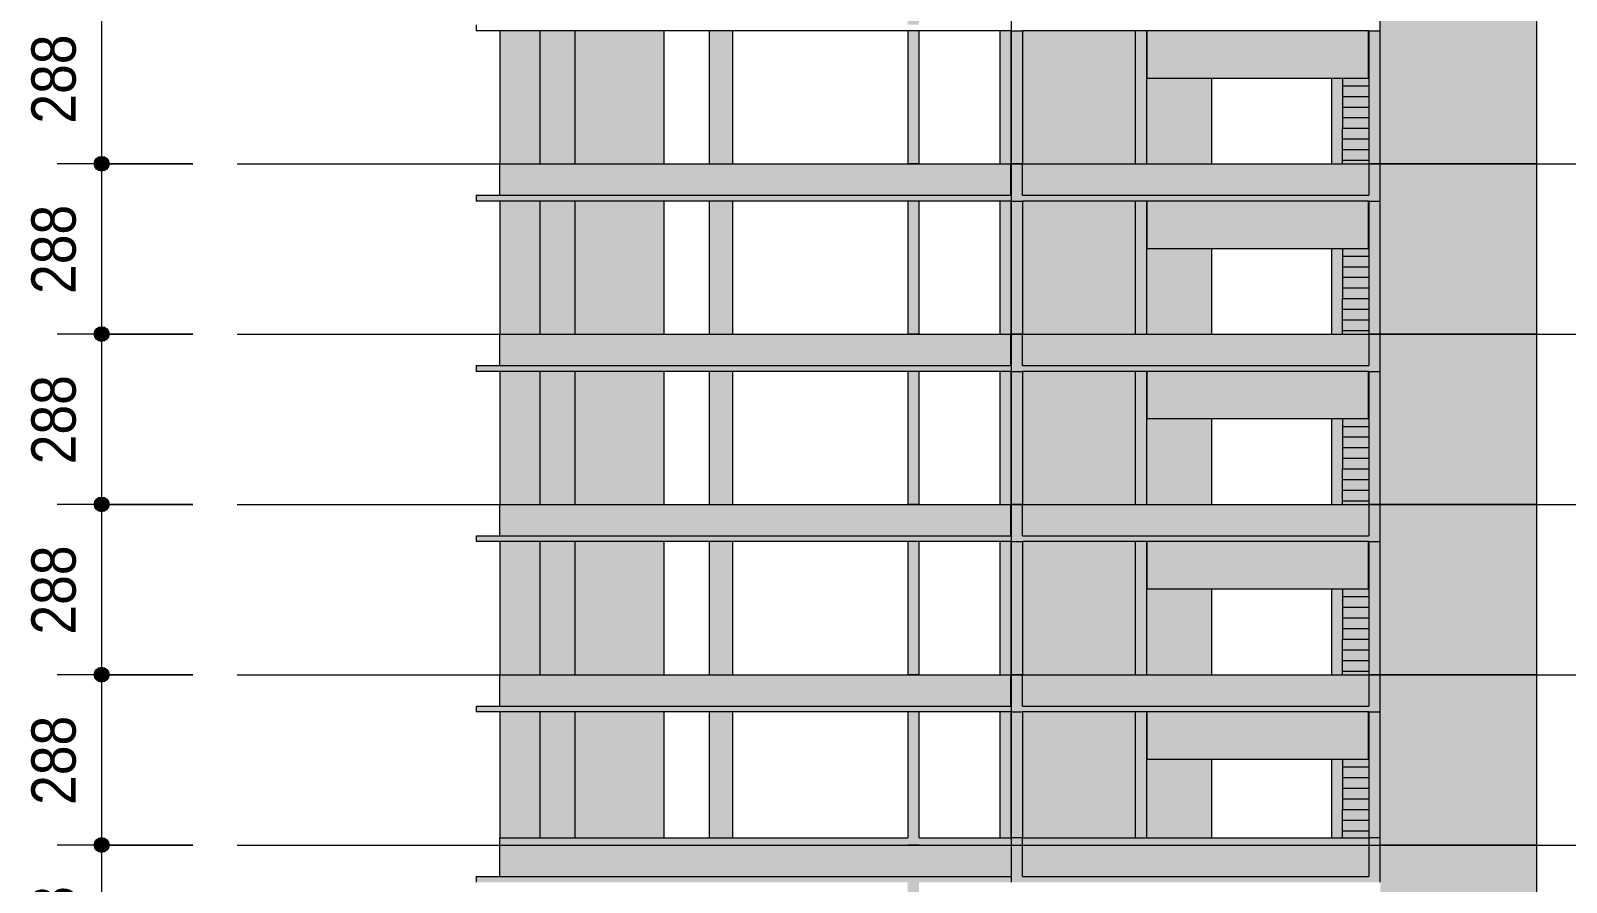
# Model space of a CAD drawing. Header units: centimetres. Extents: x -1139 to 26418, y -889 to 84390.
# Drawn here: x 11019 to 13617, y 77370 to 78810 of the extents above; entities that cross this region are included whole.
import ezdxf

# ---------------------------------------------------------------- set-up
doc = ezdxf.new("R2010")
doc.units = ezdxf.units.CM
doc.linetypes.add('Centro', pattern=[3.175, 0.635, -0.47625, 1.5875, -0.47625])
for name, color, linetype, lineweight in [('A-ANNO-DIMS', 7, 'Continuous', 9), ('A-ANNO-DIMS-500', 7, 'Continuous', 9), ('A-FLOR', 7, 'Continuous', 9), ('A-FLOR-LEVL', 7, 'Continuous', 9), ('S-BEAM', 7, 'Continuous', 9), ('S-COLS', 7, 'Continuous', 9), ('S-STRS', 7, 'Continuous', 9)]:
    doc.layers.add(name, color=color, linetype=linetype, lineweight=lineweight)
doc.styles.add('Fira Sans_3', font='', dxfattribs={"width": 0.9, "height": 75})
doc.styles.get('Fira Sans_3').set_extended_font_data('Fira Sans')
doc.dimstyles.new('PED_R80_1_5mm_ACIMA_As_ESQ__R00_5', dxfattribs={"dimscale": 30.48, "dimtxt": 102.298456, "dimasz": 3.28084, "dimexe": 2.46063, "dimexo": 2.46063, "dimgap": 0.492126, "dimtad": 1, "dimdec": 1, "dimrnd": 0.5, "dimdsep": 46, "dimtxsty": 'Fira Sans_3', "dimblk1": 'DOTSMALL', "dimblk2": 'DOTSMALL', "dimsah": 1, "dimcen": 0.09, "dimdle": 4.92126, "dimazin": 0, "dimtfac": 1, "dimtdec": 4, "dimtix": 1, "dimtmove": 0, "dimatfit": 3, "dimfxl": 1, "dimtvp": 1, "dimtolj": 1, "dimtzin": 0, "dimarcsym": 2})

# ---------------------------------------------------------------- blocks, each defined once
blk = doc.blocks.new('DIMBLOCK290-CT401 - CORTE ESQ_ BARR')
at = {"layer": 'A-ANNO-DIMS-500', "true_color": 0x000032}
h = blk.add_hatch(color=178, dxfattribs=at)
edge = h.paths.add_edge_path(flags=0)
edge.add_arc((11139.5, 78873), 12.5, 0, 360)
h = blk.add_hatch(color=178, dxfattribs=at)
edge = h.paths.add_edge_path(flags=0)
edge.add_arc((11139.5, 78585), 12.5, 0, 360)
at = {"layer": 'A-ANNO-DIMS-500', "color": 178, "true_color": 0x000032}
for p, q in [((11293.8, 78873), (11064.5, 78873)), ((11139.5, 78873), (11139.5, 78585)), ((11139.5, 78873), (11293.8, 78873)), ((11293.8, 78585), (11064.5, 78585)), ((11139.5, 78585), (11293.8, 78585))]:
    blk.add_line(p, q, dxfattribs=at)
for centre in [(11139.5, 78873), (11139.5, 78585)]:
    blk.add_circle(centre, 12.5, dxfattribs=at)
at = {"layer": 'A-ANNO-DIMS-500', "color": 0, "insert": (11020.6, 78652.9), "char_height": 75, "width": 182.563, "attachment_point": 1, "rotation": 90, "line_spacing_factor": 1.049215, "style": 'Fira Sans_3'}
blk.add_mtext('288', dxfattribs=at)
blk = doc.blocks.new('_DotSmall')
at = {"color": 0, "linetype": 'ByBlock', "const_width": 0.5}
blk.add_lwpolyline([(-0.0625, 0, 1), (0.0625, 0, 1)], format="xyb", close=True, dxfattribs=at)
blk = doc.blocks.new('DIMBLOCK291-CT401 - CORTE ESQ_ BARR')
at = {"layer": 'A-ANNO-DIMS-500', "true_color": 0x000032}
h = blk.add_hatch(color=178, dxfattribs=at)
edge = h.paths.add_edge_path(flags=0)
edge.add_arc((11139.5, 78585), 12.5, 0, 360)
h = blk.add_hatch(color=178, dxfattribs=at)
edge = h.paths.add_edge_path(flags=0)
edge.add_arc((11139.5, 78297), 12.5, 0, 360)
at = {"layer": 'A-ANNO-DIMS-500', "color": 178, "true_color": 0x000032}
for p, q in [((11293.8, 78585), (11064.5, 78585)), ((11139.5, 78585), (11139.5, 78297)), ((11139.5, 78585), (11293.8, 78585)), ((11293.8, 78297), (11064.5, 78297)), ((11139.5, 78297), (11293.8, 78297))]:
    blk.add_line(p, q, dxfattribs=at)
for centre in [(11139.5, 78585), (11139.5, 78297)]:
    blk.add_circle(centre, 12.5, dxfattribs=at)
at = {"layer": 'A-ANNO-DIMS-500', "color": 0, "insert": (11020.6, 78364.9), "char_height": 75, "width": 182.563, "attachment_point": 1, "rotation": 90, "line_spacing_factor": 1.049215, "style": 'Fira Sans_3'}
blk.add_mtext('288', dxfattribs=at)
blk = doc.blocks.new('DIMBLOCK292-CT401 - CORTE ESQ_ BARR')
at = {"layer": 'A-ANNO-DIMS-500', "true_color": 0x000032}
h = blk.add_hatch(color=178, dxfattribs=at)
edge = h.paths.add_edge_path(flags=0)
edge.add_arc((11139.5, 78297), 12.5, 0, 360)
h = blk.add_hatch(color=178, dxfattribs=at)
edge = h.paths.add_edge_path(flags=0)
edge.add_arc((11139.5, 78009), 12.5, 0, 360)
at = {"layer": 'A-ANNO-DIMS-500', "color": 178, "true_color": 0x000032}
for p, q in [((11293.8, 78297), (11064.5, 78297)), ((11139.5, 78297), (11139.5, 78009)), ((11139.5, 78297), (11293.8, 78297)), ((11293.8, 78009), (11064.5, 78009)), ((11139.5, 78009), (11293.8, 78009))]:
    blk.add_line(p, q, dxfattribs=at)
for centre in [(11139.5, 78297), (11139.5, 78009)]:
    blk.add_circle(centre, 12.5, dxfattribs=at)
at = {"layer": 'A-ANNO-DIMS-500', "color": 0, "insert": (11020.6, 78076.9), "char_height": 75, "width": 182.563, "attachment_point": 1, "rotation": 90, "line_spacing_factor": 1.049215, "style": 'Fira Sans_3'}
blk.add_mtext('288', dxfattribs=at)
blk = doc.blocks.new('DIMBLOCK293-CT401 - CORTE ESQ_ BARR')
at = {"layer": 'A-ANNO-DIMS-500', "true_color": 0x000032}
h = blk.add_hatch(color=178, dxfattribs=at)
edge = h.paths.add_edge_path(flags=0)
edge.add_arc((11139.5, 78009), 12.5, 0, 360)
h = blk.add_hatch(color=178, dxfattribs=at)
edge = h.paths.add_edge_path(flags=0)
edge.add_arc((11139.5, 77721), 12.5, 0, 360)
at = {"layer": 'A-ANNO-DIMS-500', "color": 178, "true_color": 0x000032}
for p, q in [((11293.8, 78009), (11064.5, 78009)), ((11139.5, 78009), (11139.5, 77721)), ((11139.5, 78009), (11293.8, 78009)), ((11293.8, 77721), (11064.5, 77721)), ((11139.5, 77721), (11293.8, 77721))]:
    blk.add_line(p, q, dxfattribs=at)
for centre in [(11139.5, 78009), (11139.5, 77721)]:
    blk.add_circle(centre, 12.5, dxfattribs=at)
at = {"layer": 'A-ANNO-DIMS-500', "color": 0, "insert": (11020.6, 77788.9), "char_height": 75, "width": 182.563, "attachment_point": 1, "rotation": 90, "line_spacing_factor": 1.049215, "style": 'Fira Sans_3'}
blk.add_mtext('288', dxfattribs=at)
blk = doc.blocks.new('DIMBLOCK294-CT401 - CORTE ESQ_ BARR')
at = {"layer": 'A-ANNO-DIMS-500', "true_color": 0x000032}
h = blk.add_hatch(color=178, dxfattribs=at)
edge = h.paths.add_edge_path(flags=0)
edge.add_arc((11139.5, 77721), 12.5, 0, 360)
h = blk.add_hatch(color=178, dxfattribs=at)
edge = h.paths.add_edge_path(flags=0)
edge.add_arc((11139.5, 77433), 12.5, 0, 360)
at = {"layer": 'A-ANNO-DIMS-500', "color": 178, "true_color": 0x000032}
for p, q in [((11293.8, 77721), (11064.5, 77721)), ((11139.5, 77721), (11139.5, 77433)), ((11139.5, 77721), (11293.8, 77721)), ((11293.8, 77433), (11064.5, 77433)), ((11139.5, 77433), (11293.8, 77433))]:
    blk.add_line(p, q, dxfattribs=at)
for centre in [(11139.5, 77721), (11139.5, 77433)]:
    blk.add_circle(centre, 12.5, dxfattribs=at)
at = {"layer": 'A-ANNO-DIMS-500', "color": 0, "insert": (11020.6, 77500.9), "char_height": 75, "width": 182.563, "attachment_point": 1, "rotation": 90, "line_spacing_factor": 1.049215, "style": 'Fira Sans_3'}
blk.add_mtext('288', dxfattribs=at)
blk = doc.blocks.new('DIMBLOCK295-CT401 - CORTE ESQ_ BARR')
at = {"layer": 'A-ANNO-DIMS-500', "true_color": 0x000032}
h = blk.add_hatch(color=178, dxfattribs=at)
edge = h.paths.add_edge_path(flags=0)
edge.add_arc((11139.5, 77433), 12.5, 0, 360)
h = blk.add_hatch(color=178, dxfattribs=at)
edge = h.paths.add_edge_path(flags=0)
edge.add_arc((11139.5, 77145), 12.5, 0, 360)
at = {"layer": 'A-ANNO-DIMS-500', "color": 178, "true_color": 0x000032}
for p, q in [((11293.8, 77433), (11064.5, 77433)), ((11139.5, 77433), (11139.5, 77145)), ((11139.5, 77433), (11293.8, 77433)), ((11293.8, 77145), (11064.5, 77145)), ((11139.5, 77145), (11293.8, 77145))]:
    blk.add_line(p, q, dxfattribs=at)
for centre in [(11139.5, 77433), (11139.5, 77145)]:
    blk.add_circle(centre, 12.5, dxfattribs=at)
at = {"layer": 'A-ANNO-DIMS-500', "color": 0, "insert": (11020.6, 77212.9), "char_height": 75, "width": 182.563, "attachment_point": 1, "rotation": 90, "line_spacing_factor": 1.049215, "style": 'Fira Sans_3'}
blk.add_mtext('288', dxfattribs=at)

msp = doc.modelspace()

# ---------------------------------------------------------------- hatches: boundary and pattern name
at = {"layer": 'A-FLOR', "true_color": 0xc0c0c0}
for points in [[(12678.05, 78522), (12677.55, 78532), (11773.05, 78532), (11773.05, 78522), (12677.55, 78522)], [(13251.66, 78522), (13283.05, 78522), (13283.05, 78532), (12697.05, 78532), (12697.05, 78522), (13063.47, 78522)], [(11813.05, 78234), (12678.05, 78234), (12677.55, 78244), (11773.05, 78244), (11773.05, 78234)], [(12907.82, 78234), (13283.05, 78234), (13283.05, 78244), (12697.05, 78244), (12697.05, 78234), (12887.55, 78234)], [(12122.53, 77946), (12678.05, 77946), (12677.55, 77956), (11773.05, 77956), (11773.05, 77946), (12091.05, 77946)], [(13251.66, 77946), (13283.05, 77946), (13283.05, 77956), (12697.05, 77956), (12697.05, 77946), (13063.47, 77946)], [(12678.05, 77658), (12677.55, 77668), (11773.05, 77668), (11773.05, 77658), (12677.55, 77658)], [(12887.55, 77658), (13283.05, 77658), (13283.05, 77668), (12697.05, 77668), (12697.05, 77658), (12875.28, 77658)], [(11813.05, 77370), (12678.05, 77370), (12677.55, 77380), (11773.05, 77380), (11773.05, 77370)], [(13251.66, 77370), (13283.05, 77370), (13283.05, 77380), (12697.05, 77380), (12697.05, 77370), (13136.97, 77370)]]:
    msp.add_hatch(color=9, dxfattribs=at).paths.add_polyline_path(points, flags=0)
at = {"layer": 'S-BEAM', "true_color": 0xc0c0c0}
for points in [[(13016.55, 78730), (13281.78, 78730), (13281.78, 78810), (12907.82, 78810), (12907.82, 78730), (12935.12, 78730)], [(11832.05, 78532), (11832.05, 78585), (11813.05, 78585), (11813.05, 78532)], [(12498.91, 78532), (12503.05, 78532), (12503.05, 78585), (11832.05, 78585), (11832.05, 78532), (12122.53, 78532)], [(12676.78, 78532), (12676.78, 78585), (12522.05, 78585), (12522.05, 78532)], [(12678.05, 78522), (12697.05, 78522), (12697.05, 78585), (12678.05, 78585), (12678.05, 78532)], [(13302.05, 78522), (13302.05, 78585), (13283.05, 78585), (13283.05, 78522)], [(13016.55, 78442), (13281.78, 78442), (13281.78, 78522), (12907.82, 78522), (12907.82, 78442), (12935.12, 78442)], [(11813.05, 78244), (11832.05, 78244), (11832.05, 78297), (11813.05, 78297)], [(12498.91, 78244), (12503.05, 78244), (12503.05, 78297), (11832.05, 78297), (11832.05, 78244), (12122.53, 78244)], [(12676.78, 78244), (12676.78, 78297), (12522.05, 78297), (12522.05, 78244)], [(12678.05, 78234), (12697.05, 78234), (12697.05, 78297), (12678.05, 78297)], [(13302.05, 78234), (13302.05, 78297), (13283.05, 78297), (13283.05, 78234)], [(13016.55, 78154), (13281.78, 78154), (13281.78, 78234), (12907.82, 78234), (12907.82, 78154), (12935.12, 78154)], [(11813.05, 77956), (11832.05, 77956), (11832.05, 78009), (11813.05, 78009)], [(12498.91, 77956), (12503.05, 77956), (12503.05, 78009), (11832.05, 78009), (11832.05, 77956), (12122.53, 77956)], [(12676.78, 77956), (12676.78, 78009), (12522.05, 78009), (12522.05, 77956)], [(12697.05, 77946), (12697.05, 78009), (12678.05, 78009), (12678.05, 77946), (12687.1, 77946)], [(13302.05, 77946), (13302.05, 78009), (13283.05, 78009), (13283.05, 77946)], [(13251.66, 77866), (13281.78, 77866), (13281.78, 77946), (12907.82, 77946), (12907.82, 77866), (13063.47, 77866)], [(11832.05, 77668), (11832.05, 77721), (11813.05, 77721), (11813.05, 77668)], [(12498.91, 77668), (12503.05, 77668), (12503.05, 77721), (11832.05, 77721), (11832.05, 77668), (12122.53, 77668)], [(12676.78, 77668), (12676.78, 77721), (12522.05, 77721), (12522.05, 77668)], [(12678.05, 77658), (12697.05, 77658), (12697.05, 77721), (12678.05, 77721), (12678.05, 77668)], [(13283.05, 77658), (13302.05, 77658), (13302.05, 77721), (13283.05, 77721), (13283.05, 77668)], [(13251.66, 77578), (13281.78, 77578), (13281.78, 77658), (12907.82, 77658), (12907.82, 77578), (13063.47, 77578)], [(11832.05, 77380), (11832.05, 77445), (11813.05, 77445), (11813.05, 77380)], [(12498.91, 77380), (12503.05, 77380), (12503.05, 77445), (11832.05, 77445), (11832.05, 77380), (12122.53, 77380)], [(12677.55, 77380), (12678.05, 77380), (12677.55, 77445), (12522.05, 77445), (12522.05, 77380)], [(12678.05, 77370), (12697.05, 77370), (12697.05, 77445), (12678.05, 77445), (12678.05, 77380)], [(12875.28, 77380), (13283.05, 77380), (13283.05, 77445), (12697.05, 77445), (12697.05, 77380), (12768.55, 77380)], [(13283.05, 77370), (13302.05, 77370), (13302.05, 77445), (13283.05, 77445), (13283.05, 77380)]]:
    msp.add_hatch(color=9, dxfattribs=at).paths.add_polyline_path(points, flags=0)
h = msp.add_hatch(color=9, dxfattribs=at)
h.paths.add_polyline_path([(13016.55, 78522), (13016.54, 78522), (12907.82, 78522)], flags=0)
h.paths.add_polyline_path([(12875.28, 78532), (13283.05, 78532), (13283.05, 78585), (12697.05, 78585), (12697.05, 78532), (12768.55, 78532)], flags=0)
h = msp.add_hatch(color=9, dxfattribs=at)
h.paths.add_polyline_path([(13016.55, 78234), (13016.54, 78234), (12907.82, 78234)], flags=0)
h.paths.add_polyline_path([(12887.55, 78244), (13283.05, 78244), (13283.05, 78297), (12697.05, 78297), (12697.05, 78244), (12875.28, 78244)], flags=0)
h = msp.add_hatch(color=9, dxfattribs=at)
h.paths.add_polyline_path([(13016.55, 77946), (13016.54, 77946), (12907.82, 77946)], flags=0)
h.paths.add_polyline_path([(12875.28, 77956), (13283.05, 77956), (13283.05, 78009), (12697.05, 78009), (12697.05, 77956), (12768.55, 77956)], flags=0)
h = msp.add_hatch(color=9, dxfattribs=at)
h.paths.add_polyline_path([(13016.55, 77658), (13016.54, 77658), (12907.82, 77658)], flags=0)
h.paths.add_polyline_path([(13063.47, 77668), (13283.05, 77668), (13283.05, 77721), (12697.05, 77721), (12697.05, 77668), (13027.57, 77668)], flags=0)
at = {"layer": 'S-COLS', "true_color": 0xc0c0c0}
h = msp.add_hatch(color=9, dxfattribs=at)
h.paths.add_polyline_path([(12522.05, 78585), (12522.05, 78810), (12503.05, 78810), (12503.05, 78585)], flags=0)
h.paths.add_polyline_path([(12522.05, 78820), (12522.05, 78873), (12503.05, 78873), (12503.05, 78820)], flags=0)
h = msp.add_hatch(color=9, dxfattribs=at)
h.paths.add_polyline_path([(12676.78, 78585), (12677.55, 78585), (12677.55, 78810), (12658.55, 78810), (12658.55, 78585)], flags=0)
h.paths.add_polyline_path([(12677.55, 78820), (12677.55, 78873), (12676.78, 78872.43), (12676.78, 78820)], flags=0)
for points in [[(13566.55, 78585), (13566.55, 78873), (13302.05, 78873), (13302.05, 78585), (13439.85, 78585)], [(11880.55, 78585), (11910.55, 78585), (11910.55, 78810), (11880.64, 78810), (11880.59, 78675)], [(11935.43, 78585), (11940.55, 78585), (11939.97, 78810), (11910.55, 78810), (11910.55, 78585), (11934.34, 78585)], [(12207.05, 78585), (12207.05, 78810), (12167.05, 78810), (12167.05, 78585), (12167.88, 78585)], [(12697.04, 78585), (12697.05, 78585), (12697.05, 78810), (12678.05, 78809.68), (12678.05, 78585)], [(12906.55, 78585), (12906.55, 78810), (12887.55, 78810), (12887.55, 78585)], [(12906.55, 78585), (13016.55, 78585), (13016.55, 78730), (12907.82, 78730), (12907.82, 78810), (12906.55, 78810), (12906.55, 78675)], [(13283.05, 78717), (13283.05, 78810), (13281.78, 78810), (13281.78, 78730), (13238.55, 78730), (13238.55, 78717), (13281.78, 78717)], [(13302.05, 78585), (13302.05, 78810), (13283.05, 78810), (13283.05, 78585)], [(13238.55, 78585), (13238.55, 78730), (13219.55, 78730), (13219.55, 78585)], [(13439.85, 78297), (13566.55, 78297), (13566.55, 78585), (13302.05, 78585), (13302.05, 78297)], [(11880.55, 78297), (11910.55, 78297), (11910.55, 78522), (11880.64, 78522), (11880.55, 78307.36)], [(11931.76, 78297), (11940.55, 78297), (11939.97, 78522), (11910.55, 78522), (11910.55, 78297), (11931.68, 78297)], [(12167.88, 78297), (12207.05, 78297), (12207.05, 78522), (12167.05, 78522), (12167.05, 78297)], [(12687.1, 78297), (12697.05, 78297), (12697.05, 78522), (12678.05, 78521.68), (12678.05, 78297)], [(12906.55, 78297), (12906.55, 78522), (12887.55, 78522), (12887.55, 78297)], [(12907.82, 78297), (13016.55, 78297), (13016.55, 78442), (12907.82, 78442), (12907.82, 78522), (12906.55, 78522), (12906.55, 78297)], [(13238.55, 78429), (13283.05, 78429), (13283.05, 78522), (13281.78, 78522), (13281.78, 78442), (13238.55, 78442)], [(13302.05, 78297), (13302.05, 78522), (13283.05, 78522), (13283.05, 78297)], [(13219.55, 78297), (13238.55, 78297), (13238.55, 78442), (13219.55, 78442), (13219.55, 78307.36)], [(13439.85, 78009), (13566.55, 78009), (13566.55, 78297), (13302.05, 78297), (13302.05, 78009)], [(11880.55, 78009), (11910.55, 78009), (11910.55, 78234), (11880.64, 78234), (11880.6, 78123.54)], [(11935.43, 78009), (11940.55, 78009), (11939.97, 78234), (11910.55, 78234), (11910.55, 78009), (11934.34, 78009)], [(12167.88, 78009), (12207.05, 78009), (12207.05, 78234), (12167.05, 78234), (12167.05, 78009)], [(12678.05, 78009), (12697.05, 78009), (12697.05, 78234), (12678.05, 78234), (12678.05, 78123.54)], [(12906.55, 78009), (12906.55, 78234), (12887.55, 78234), (12887.55, 78009)], [(12907.82, 78009), (13016.55, 78009), (13016.55, 78154), (12907.82, 78154), (12907.82, 78234), (12906.55, 78234), (12906.55, 78009)], [(13283.05, 78141), (13283.05, 78234), (13281.78, 78234), (13281.78, 78154), (13238.55, 78154), (13238.55, 78141), (13281.78, 78141)], [(13283.05, 78009), (13302.05, 78009), (13302.05, 78234), (13283.05, 78234), (13283.05, 78123.54)], [(13219.55, 78009), (13238.55, 78009), (13238.55, 78154), (13219.55, 78154)], [(13566.55, 77721), (13566.55, 78009), (13302.05, 78009), (13302.05, 77721), (13439.85, 77721)], [(11880.55, 77721), (11910.55, 77721), (11910.55, 77946), (11880.64, 77946), (11880.56, 77755.9)], [(11935.43, 77721), (11940.55, 77721), (11939.97, 77946), (11910.55, 77946), (11910.55, 77721), (11934.34, 77721)], [(12207.05, 77721), (12207.05, 77946), (12167.05, 77946), (12167.05, 77721), (12167.88, 77721)], [(12678.05, 77721), (12697.05, 77721), (12697.05, 77946), (12678.05, 77946), (12678.05, 77939.72)], [(12887.55, 77721), (12906.55, 77721), (12906.55, 77946), (12887.55, 77946), (12887.55, 77819.25)], [(12906.55, 77721), (13016.55, 77721), (13016.55, 77866), (12907.82, 77866), (12907.82, 77946), (12906.55, 77946), (12906.55, 77837.92)], [(13238.55, 77853), (13283.05, 77853), (13283.05, 77946), (13281.78, 77946), (13281.78, 77866), (13238.55, 77866)], [(13283.05, 77721), (13302.05, 77721), (13302.05, 77946), (13283.05, 77946), (13283.05, 77755.9)], [(13219.55, 77721), (13238.55, 77721), (13238.55, 77866), (13219.55, 77866)], [(13439.85, 77433), (13566.55, 77433), (13566.54, 77721), (13302.05, 77721), (13302.05, 77433)], [(11880.55, 77445), (11910.55, 77445), (11910.55, 77658), (11880.64, 77658), (11880.61, 77572.08)], [(11931.49, 77445), (11940.55, 77445), (11939.97, 77658), (11910.55, 77658), (11910.55, 77445), (11927.21, 77445)], [(12169.88, 77445), (12207.05, 77445), (12207.05, 77658), (12167.05, 77658), (12167.05, 77445)], [(12678.05, 77445), (12697.05, 77445), (12697.05, 77658), (12678.05, 77657.68), (12678.05, 77572.08)], [(12887.55, 77445), (12906.55, 77445), (12906.55, 77658), (12887.55, 77658), (12887.55, 77531.25)], [(13016.55, 77445), (13016.55, 77578), (12907.82, 77578), (12907.82, 77658), (12906.55, 77658), (12906.55, 77445)], [(13251.66, 77565), (13283.05, 77565), (13283.05, 77658), (13281.78, 77658), (13281.78, 77578), (13238.55, 77578), (13238.55, 77565)], [(13302.05, 77445), (13302.05, 77658), (13283.05, 77658), (13283.05, 77445), (13301.03, 77445)], [(13219.94, 77445), (13238.55, 77445), (13238.55, 77578), (13219.55, 77578), (13219.72, 77445)], [(13566.55, 77145), (13566.55, 77433), (13302.05, 77433), (13302.05, 77145), (13439.85, 77145)]]:
    msp.add_hatch(color=9, dxfattribs=at).paths.add_polyline_path(points, flags=0)
h = msp.add_hatch(color=9, dxfattribs=at)
h.paths.add_polyline_path([(11813.05, 78585), (11880.55, 78585), (11880.55, 78810), (11813.05, 78810), (11813.05, 78675)], flags=0)
h.paths.add_polyline_path([(12091.04, 78585), (12091.05, 78585), (12091.05, 78810), (11940.55, 78810), (11940.55, 78585)], flags=0)
h = msp.add_hatch(color=9, dxfattribs=at)
h.paths.add_polyline_path([(12697.05, 78585), (12887.55, 78585), (12887.55, 78810), (12697.05, 78810), (12697.05, 78675)], flags=0)
h.paths.add_polyline_path([(12677.55, 78585), (12678.05, 78585.37), (12677.55, 78586.76)], flags=0)
h = msp.add_hatch(color=9, dxfattribs=at)
h.paths.add_polyline_path([(12522.05, 78297), (12522.05, 78522), (12503.05, 78522), (12503.05, 78297)], flags=0)
h.paths.add_polyline_path([(12522.05, 78532), (12522.05, 78585), (12503.05, 78585), (12503.05, 78532)], flags=0)
h = msp.add_hatch(color=9, dxfattribs=at)
h.paths.add_polyline_path([(12676.78, 78297), (12677.55, 78297), (12677.55, 78522), (12658.55, 78522), (12658.55, 78297)], flags=0)
h.paths.add_polyline_path([(12677.55, 78532), (12677.55, 78585), (12676.78, 78584.43), (12676.78, 78532)], flags=0)
h = msp.add_hatch(color=9, dxfattribs=at)
h.paths.add_polyline_path([(12677.55, 78297), (12678.05, 78297.37), (12677.55, 78307.36)], flags=0)
h.paths.add_polyline_path([(12768.55, 78297), (12887.55, 78297), (12887.55, 78522), (12697.05, 78522), (12697.05, 78297), (12702.47, 78297)], flags=0)
h.paths.add_polyline_path([(12677.55, 78532), (12678.05, 78532), (12677.55, 78571)], flags=0)
h = msp.add_hatch(color=9, dxfattribs=at)
h.paths.add_polyline_path([(11813.05, 78297), (11880.55, 78297), (11880.55, 78522), (11813.05, 78522), (11813.05, 78307.36)], flags=0)
h.paths.add_polyline_path([(12091.04, 78297), (12091.05, 78297), (12091.05, 78522), (11940.55, 78522), (11940.55, 78297)], flags=0)
h = msp.add_hatch(color=9, dxfattribs=at)
h.paths.add_polyline_path([(12522.05, 78009), (12522.05, 78234), (12503.05, 78234), (12503.05, 78009)], flags=0)
h.paths.add_polyline_path([(12522.05, 78244), (12522.05, 78297), (12503.05, 78297), (12503.05, 78244)], flags=0)
h = msp.add_hatch(color=9, dxfattribs=at)
h.paths.add_polyline_path([(12676.78, 78009), (12677.55, 78009), (12677.55, 78234), (12658.55, 78234), (12658.55, 78009)], flags=0)
h.paths.add_polyline_path([(12677.55, 78244), (12677.55, 78297), (12676.78, 78296.43), (12676.78, 78244)], flags=0)
h = msp.add_hatch(color=9, dxfattribs=at)
h.paths.add_polyline_path([(12677.55, 78009), (12678.05, 78009.37), (12677.55, 78123.54)], flags=0)
h.paths.add_polyline_path([(12768.55, 78009), (12887.55, 78009), (12887.55, 78234), (12768.55, 78234)], flags=0)
h.paths.add_polyline_path([(12702.47, 78009), (12768.55, 78009), (12768.55, 78234), (12697.05, 78234), (12697.05, 78009)], flags=0)
h.paths.add_polyline_path([(12677.55, 78244), (12678.05, 78244), (12677.55, 78283)], flags=0)
h = msp.add_hatch(color=9, dxfattribs=at)
h.paths.add_polyline_path([(11832.05, 78009), (11880.55, 78009), (11880.55, 78234), (11813.05, 78234), (11813.05, 78009)], flags=0)
h.paths.add_polyline_path([(12091.04, 78009), (12091.05, 78009), (12091.05, 78234), (11940.55, 78234), (11940.55, 78009)], flags=0)
h = msp.add_hatch(color=9, dxfattribs=at)
h.paths.add_polyline_path([(12522.05, 77721), (12522.05, 77946), (12503.05, 77946), (12503.05, 77721)], flags=0)
h.paths.add_polyline_path([(12522.05, 77956), (12522.05, 78009), (12503.05, 78009), (12503.05, 77956)], flags=0)
h = msp.add_hatch(color=9, dxfattribs=at)
h.paths.add_polyline_path([(12658.55, 77721), (12677.55, 77721), (12677.55, 77946), (12658.55, 77946), (12658.55, 77939.72)], flags=0)
h.paths.add_polyline_path([(12677.55, 77956), (12677.55, 78009), (12676.78, 78008.43), (12676.78, 77956)], flags=0)
h = msp.add_hatch(color=9, dxfattribs=at)
h.paths.add_polyline_path([(12768.55, 77721), (12887.55, 77721), (12887.55, 77946), (12697.05, 77946), (12697.05, 77721), (12702.47, 77721)], flags=0)
h.paths.add_polyline_path([(12677.55, 77956), (12678.05, 77956), (12677.55, 77995)], flags=0)
h = msp.add_hatch(color=9, dxfattribs=at)
h.paths.add_polyline_path([(12091.05, 77721), (12091.05, 77946), (11940.55, 77946), (11940.55, 77721), (12091.05, 77721)], flags=0)
h.paths.add_polyline_path([(11832.05, 77721), (11880.55, 77721), (11880.55, 77946), (11813.05, 77946), (11813.05, 77721)], flags=0)
h = msp.add_hatch(color=9, dxfattribs=at)
h.paths.add_polyline_path([(12503.05, 77433), (12522.05, 77433), (12522.05, 77658), (12503.05, 77658), (12503.05, 77433)], flags=0)
h.paths.add_polyline_path([(12503.05, 77668), (12522.05, 77668), (12522.05, 77721), (12503.05, 77721), (12503.05, 77707)], flags=0)
h = msp.add_hatch(color=9, dxfattribs=at)
h.paths.add_polyline_path([(12658.55, 77445), (12677.55, 77445), (12677.55, 77658), (12658.55, 77658), (12658.55, 77572.08)], flags=0)
h.paths.add_polyline_path([(12677.55, 77668), (12677.55, 77721), (12676.78, 77720.43), (12676.78, 77668)], flags=0)
h = msp.add_hatch(color=9, dxfattribs=at)
h.paths.add_polyline_path([(12677.55, 77445), (12678.05, 77445), (12677.55, 77572.08)], flags=0)
h.paths.add_polyline_path([(12768.55, 77445), (12887.55, 77445), (12887.55, 77658), (12697.05, 77658), (12697.05, 77445)], flags=0)
h.paths.add_polyline_path([(12677.55, 77668), (12678.05, 77668), (12677.55, 77707)], flags=0)
h = msp.add_hatch(color=9, dxfattribs=at)
h.paths.add_polyline_path([(11813.05, 77445), (11880.55, 77445), (11880.55, 77658), (11813.05, 77658), (11813.05, 77572.08)], flags=0)
h.paths.add_polyline_path([(11940.55, 77445), (12091.05, 77445), (12091.05, 77658), (11940.55, 77658), (11940.55, 77554.81)], flags=0)
h = msp.add_hatch(color=9, dxfattribs=at)
h.paths.add_polyline_path([(12503.05, 77145), (12522.05, 77145), (12522.05, 77370), (12503.05, 77370), (12503.05, 77157)], flags=0)
h.paths.add_polyline_path([(12503.05, 77380), (12522.05, 77380.28), (12522.05, 77433), (12503.05, 77433)], flags=0)
at = {"layer": 'S-STRS', "true_color": 0xc0c0c0}
for points in [[(13251.66, 78699), (13283.05, 78699), (13283.05, 78717), (13238.55, 78717), (13238.55, 78699)], [(13283.05, 78681), (13283.05, 78699), (13238.55, 78699), (13238.55, 78681), (13281.78, 78681)], [(13281.78, 78663), (13283.05, 78663), (13283.05, 78681), (13238.55, 78681), (13238.55, 78663), (13251.66, 78663)], [(13283.05, 78645), (13283.05, 78663), (13238.55, 78663), (13238.55, 78645), (13281.78, 78645)], [(13283.05, 78627), (13283.05, 78645), (13238.55, 78645), (13238.55, 78627), (13281.78, 78627)], [(13283.05, 78609), (13283.05, 78627), (13238.55, 78627), (13238.55, 78609), (13281.78, 78609)], [(13283.05, 78591), (13283.05, 78609), (13238.55, 78609), (13238.55, 78591), (13281.78, 78591)], [(13251.66, 78585), (13283.05, 78585), (13283.05, 78591), (13238.55, 78591), (13238.55, 78585)], [(13251.66, 78411), (13283.05, 78411), (13283.05, 78429), (13238.55, 78429), (13238.55, 78411)], [(13283.05, 78393), (13283.05, 78411), (13238.55, 78411), (13238.55, 78393), (13281.78, 78393)], [(13283.05, 78375), (13283.05, 78393), (13238.55, 78393), (13238.55, 78375), (13281.78, 78375)], [(13283.05, 78357), (13283.05, 78375), (13238.55, 78375), (13238.55, 78357), (13281.78, 78357)], [(13283.05, 78339), (13283.05, 78357), (13238.55, 78357), (13238.55, 78339), (13281.78, 78339)], [(13283.05, 78321), (13283.05, 78339), (13238.55, 78339), (13238.55, 78321), (13281.78, 78321)], [(13281.78, 78303), (13283.05, 78303), (13283.05, 78321), (13238.55, 78321), (13238.55, 78303), (13251.66, 78303)], [(13238.55, 78297), (13283.05, 78297), (13283.05, 78303), (13238.55, 78303)], [(13283.05, 78123), (13283.05, 78141), (13238.55, 78141), (13238.55, 78123), (13281.78, 78123)], [(13283.05, 78105), (13283.05, 78123), (13238.55, 78123), (13238.55, 78105), (13281.78, 78105)], [(13283.05, 78087), (13283.05, 78105), (13238.55, 78105), (13238.55, 78087), (13281.78, 78087)], [(13283.05, 78069), (13283.05, 78087), (13238.55, 78087), (13238.55, 78069), (13281.78, 78069)], [(13283.05, 78051), (13283.05, 78069), (13238.55, 78069), (13238.55, 78051), (13281.78, 78051)], [(13283.05, 78033), (13283.05, 78051), (13238.55, 78051), (13238.55, 78033), (13281.78, 78033)], [(13283.05, 78015), (13283.05, 78033), (13238.55, 78033), (13238.55, 78015), (13281.78, 78015)], [(13251.66, 78009), (13283.05, 78009), (13283.05, 78015), (13238.55, 78015), (13238.55, 78009)], [(13251.66, 77835), (13283.05, 77835), (13283.05, 77853), (13238.55, 77853), (13238.55, 77835)], [(13283.05, 77817), (13283.05, 77835), (13238.55, 77835), (13238.55, 77817), (13281.78, 77817)], [(13283.05, 77799), (13283.05, 77817), (13238.55, 77817), (13238.55, 77799), (13281.78, 77799)], [(13283.05, 77781), (13283.05, 77799), (13238.55, 77799), (13238.55, 77781), (13281.78, 77781)], [(13283.05, 77763), (13283.05, 77781), (13238.55, 77781), (13238.55, 77763), (13281.78, 77763)], [(13283.05, 77745), (13283.05, 77763), (13238.55, 77763), (13238.55, 77745), (13251.66, 77745)], [(13251.66, 77727), (13283.05, 77727), (13283.05, 77745), (13238.55, 77745), (13238.55, 77727)], [(13238.55, 77721), (13283.05, 77721), (13283.05, 77727), (13238.55, 77727)], [(13283.05, 77547), (13283.05, 77565), (13238.55, 77565), (13238.55, 77547), (13251.66, 77547)], [(13251.66, 77529), (13283.05, 77529), (13283.05, 77547), (13238.55, 77547), (13238.55, 77529)], [(13251.66, 77511), (13283.05, 77511), (13283.05, 77529), (13238.55, 77529), (13238.55, 77511)], [(13251.66, 77493), (13283.05, 77493), (13283.05, 77511), (13238.55, 77511), (13238.55, 77493)], [(13251.66, 77475), (13283.05, 77475), (13283.05, 77493), (13238.55, 77493), (13238.55, 77475)], [(13251.66, 77457), (13283.05, 77457), (13283.05, 77475), (13238.55, 77475), (13238.55, 77457)], [(13251.66, 77445), (13283.05, 77445), (13283.05, 77457), (13238.55, 77457), (13238.55, 77445)]]:
    msp.add_hatch(color=9, dxfattribs=at).paths.add_polyline_path(points, flags=0)

# ---------------------------------------------------------------- linework, layer by layer
at = {"layer": 'A-FLOR'}
for p, q in [((11773.05, 78820), (11773.05, 78810)), ((12678.05, 78810), (11773.05, 78810)), ((13283.05, 78810), (12697.05, 78810)), ((11773.05, 78532), (12678.05, 78532)), ((11773.05, 78532), (11773.05, 78522)), ((12678.05, 78522), (11773.05, 78522)), ((12697.05, 78532), (13283.05, 78532)), ((13283.05, 78522), (12697.05, 78522)), ((11773.05, 78244), (12678.05, 78244)), ((11773.05, 78244), (11773.05, 78234)), ((12678.05, 78234), (11773.05, 78234)), ((12697.05, 78244), (13283.05, 78244)), ((13283.05, 78234), (12697.05, 78234)), ((11773.05, 77956), (12678.05, 77956)), ((11773.05, 77956), (11773.05, 77946)), ((12678.05, 77946), (11773.05, 77946)), ((12697.05, 77956), (13283.05, 77956)), ((13283.05, 77946), (12697.05, 77946)), ((11773.05, 77668), (12678.05, 77668)), ((11773.05, 77668), (11773.05, 77658)), ((12697.05, 77668), (13283.05, 77668)), ((12678.05, 77658), (11773.05, 77658)), ((13283.05, 77658), (12697.05, 77658)), ((11773.05, 77380), (12678.05, 77380)), ((11773.05, 77380), (11773.05, 77370)), ((12697.05, 77380), (13283.05, 77380))]:
    msp.add_line(p, q, dxfattribs=at)
at = {"layer": 'A-FLOR-LEVL', "linetype": 'Centro'}
for p, q in [((11368.8, 78585), (15167.39, 78585)), ((11368.8, 78297), (15167.39, 78297)), ((11368.8, 78009), (15167.39, 78009)), ((11368.8, 77721), (15167.39, 77721)), ((11368.8, 77433), (15167.39, 77433))]:
    msp.add_line(p, q, dxfattribs=at)
at = {"layer": 'S-BEAM'}
for p, q in [((12678.05, 78873), (12678.05, 78810)), ((13302.05, 78810), (13302.05, 78873)), ((12678.05, 78810), (12697.05, 78810)), ((12907.82, 78730), (12907.82, 78810)), ((13281.78, 78810), (13281.78, 78730)), ((13283.05, 78810), (13302.05, 78810)), ((12907.82, 78730), (13281.78, 78730)), ((11813.05, 78585), (11832.05, 78585)), ((11813.05, 78532), (11813.05, 78585)), ((11832.05, 78585), (12503.05, 78585)), ((12522.05, 78585), (12676.78, 78585)), ((12676.78, 78585), (12676.78, 78532)), ((12697.05, 78585), (12678.05, 78585)), ((12678.05, 78585), (12678.05, 78522)), ((12697.05, 78532), (12697.05, 78585)), ((12697.05, 78585), (13283.05, 78585)), ((13302.05, 78585), (13283.05, 78585)), ((13283.05, 78585), (13283.05, 78532)), ((13302.05, 78522), (13302.05, 78585)), ((12678.05, 78522), (12697.05, 78522)), ((12907.82, 78442), (12907.82, 78522)), ((13281.78, 78522), (13281.78, 78442)), ((13283.05, 78522), (13302.05, 78522)), ((12907.82, 78442), (13281.78, 78442)), ((11813.05, 78297), (11832.05, 78297)), ((11813.05, 78244), (11813.05, 78297)), ((11832.05, 78297), (12503.05, 78297)), ((12522.05, 78297), (12676.78, 78297)), ((12676.78, 78297), (12676.78, 78244)), ((12697.05, 78297), (12678.05, 78297)), ((12678.05, 78297), (12678.05, 78234)), ((12697.05, 78244), (12697.05, 78297)), ((12697.05, 78297), (13283.05, 78297)), ((13302.05, 78297), (13283.05, 78297)), ((13283.05, 78297), (13283.05, 78244)), ((13302.05, 78234), (13302.05, 78297)), ((12678.05, 78234), (12697.05, 78234)), ((12907.82, 78154), (12907.82, 78234)), ((13281.78, 78234), (13281.78, 78154)), ((13283.05, 78234), (13302.05, 78234)), ((12907.82, 78154), (13281.78, 78154)), ((11813.05, 78009), (11832.05, 78009)), ((11813.05, 77956), (11813.05, 78009)), ((11832.05, 78009), (12503.05, 78009)), ((12522.05, 78009), (12676.78, 78009)), ((12676.78, 78009), (12676.78, 77956)), ((12697.05, 78009), (12678.05, 78009)), ((12678.05, 78009), (12678.05, 77946)), ((12697.05, 77956), (12697.05, 78009)), ((12697.05, 78009), (13283.05, 78009)), ((13302.05, 78009), (13283.05, 78009)), ((13283.05, 78009), (13283.05, 77956)), ((13302.05, 77946), (13302.05, 78009)), ((12678.05, 77946), (12697.05, 77946)), ((12907.82, 77866), (12907.82, 77946)), ((13281.78, 77946), (13281.78, 77866)), ((13283.05, 77946), (13302.05, 77946)), ((12907.82, 77866), (13281.78, 77866)), ((11813.05, 77721), (11832.05, 77721)), ((11813.05, 77668), (11813.05, 77721)), ((11832.05, 77721), (12503.05, 77721)), ((12522.05, 77721), (12676.78, 77721)), ((12676.78, 77721), (12676.78, 77668)), ((12697.05, 77721), (12678.05, 77721)), ((12678.05, 77721), (12678.05, 77658)), ((12697.05, 77668), (12697.05, 77721)), ((12697.05, 77721), (13283.05, 77721)), ((13302.05, 77721), (13283.05, 77721)), ((13283.05, 77721), (13283.05, 77668)), ((13302.05, 77658), (13302.05, 77721)), ((12678.05, 77658), (12697.05, 77658)), ((12907.82, 77578), (12907.82, 77658)), ((13281.78, 77658), (13281.78, 77578)), ((13283.05, 77658), (13302.05, 77658)), ((12907.82, 77578), (13281.78, 77578)), ((11813.05, 77445), (11832.05, 77445)), ((11813.05, 77380), (11813.05, 77445)), ((11832.05, 77445), (12503.05, 77445)), ((12522.05, 77445), (12678.05, 77445)), ((12697.05, 77445), (12678.05, 77445)), ((12678.05, 77445), (12678.05, 77370)), ((12697.05, 77445), (13283.05, 77445)), ((12697.05, 77380), (12697.05, 77445)), ((13302.05, 77445), (13283.05, 77445)), ((13283.05, 77445), (13283.05, 77380)), ((13302.05, 77370), (13302.05, 77445))]:
    msp.add_line(p, q, dxfattribs=at)
at = {"layer": 'S-COLS'}
for p, q in [((13566.55, 78873), (13566.55, 78585)), ((11813.05, 78810), (11813.05, 78585)), ((11880.55, 78810), (11880.55, 78585)), ((11940.55, 78585), (11940.55, 78810)), ((12091.05, 78585), (12091.05, 78810)), ((12167.05, 78810), (12167.05, 78585)), ((12207.05, 78585), (12207.05, 78810)), ((12503.05, 78810), (12503.05, 78585)), ((12522.05, 78585), (12522.05, 78810)), ((12658.55, 78810), (12658.55, 78585)), ((12677.55, 78810), (12677.55, 78585)), ((12678.05, 78810), (12678.05, 78585)), ((12697.05, 78810), (12697.05, 78585)), ((12887.55, 78810), (12887.55, 78585)), ((12906.55, 78810), (12906.55, 78585)), ((13283.05, 78810), (13283.05, 78585)), ((13302.05, 78585), (13302.05, 78810)), ((13016.55, 78730), (13016.55, 78585)), ((13219.55, 78730), (13219.55, 78585)), ((13238.55, 78730), (13238.55, 78645)), ((12522.05, 78585), (12503.05, 78585)), ((12522.05, 78585), (12503.05, 78585)), ((12677.55, 78585), (12676.78, 78585)), ((12677.55, 78585), (12676.78, 78585)), ((13566.55, 78585), (13302.05, 78585)), ((13566.55, 78585), (13302.05, 78585)), ((13566.55, 78585), (13566.55, 78297)), ((11813.05, 78522), (11813.05, 78297)), ((11880.55, 78522), (11880.55, 78297)), ((11940.55, 78297), (11940.55, 78522)), ((12091.05, 78297), (12091.05, 78522)), ((12167.05, 78522), (12167.05, 78297)), ((12207.05, 78297), (12207.05, 78522)), ((12503.05, 78522), (12503.05, 78297)), ((12522.05, 78297), (12522.05, 78522)), ((12658.55, 78522), (12658.55, 78297)), ((12677.55, 78522), (12677.55, 78297)), ((12678.05, 78522), (12678.05, 78297)), ((12697.05, 78522), (12697.05, 78297)), ((12887.55, 78522), (12887.55, 78297)), ((12906.55, 78522), (12906.55, 78297)), ((13283.05, 78522), (13283.05, 78297)), ((13302.05, 78297), (13302.05, 78522)), ((13016.55, 78442), (13016.55, 78297)), ((13219.55, 78442), (13219.55, 78297)), ((13238.55, 78442), (13238.55, 78357)), ((12522.05, 78297), (12503.05, 78297)), ((12522.05, 78297), (12503.05, 78297)), ((12677.55, 78297), (12676.78, 78297)), ((12677.55, 78297), (12676.78, 78297)), ((13566.55, 78297), (13302.05, 78297)), ((13566.55, 78297), (13302.05, 78297)), ((13566.55, 78297), (13566.55, 78009)), ((11813.05, 78234), (11813.05, 78009)), ((11880.55, 78234), (11880.55, 78009)), ((11940.55, 78009), (11940.55, 78234)), ((12091.05, 78009), (12091.05, 78234)), ((12167.05, 78234), (12167.05, 78009)), ((12207.05, 78009), (12207.05, 78234)), ((12503.05, 78234), (12503.05, 78009)), ((12522.05, 78009), (12522.05, 78234)), ((12658.55, 78234), (12658.55, 78009)), ((12677.55, 78234), (12677.55, 78009)), ((12678.05, 78234), (12678.05, 78009)), ((12697.05, 78234), (12697.05, 78009)), ((12887.55, 78234), (12887.55, 78009)), ((12906.55, 78234), (12906.55, 78009)), ((13283.05, 78234), (13283.05, 78009)), ((13302.05, 78009), (13302.05, 78234)), ((13016.55, 78154), (13016.55, 78009)), ((13219.55, 78154), (13219.55, 78009)), ((13238.55, 78154), (13238.55, 78069)), ((12522.05, 78009), (12503.05, 78009)), ((12522.05, 78009), (12503.05, 78009)), ((12677.55, 78009), (12676.78, 78009)), ((12677.55, 78009), (12676.78, 78009)), ((13566.55, 78009), (13302.05, 78009)), ((13566.55, 78009), (13302.05, 78009)), ((13566.55, 78009), (13566.55, 77721)), ((11813.05, 77946), (11813.05, 77721)), ((11880.55, 77946), (11880.55, 77721)), ((11940.55, 77721), (11940.55, 77946)), ((12091.05, 77721), (12091.05, 77946)), ((12167.05, 77946), (12167.05, 77721)), ((12207.05, 77721), (12207.05, 77946)), ((12503.05, 77946), (12503.05, 77721)), ((12522.05, 77721), (12522.05, 77946)), ((12658.55, 77946), (12658.55, 77721)), ((12677.55, 77946), (12677.55, 77721)), ((12678.05, 77946), (12678.05, 77721)), ((12697.05, 77946), (12697.05, 77721)), ((12887.55, 77946), (12887.55, 77721)), ((12906.55, 77946), (12906.55, 77721)), ((13283.05, 77946), (13283.05, 77721)), ((13302.05, 77721), (13302.05, 77946)), ((13016.55, 77866), (13016.55, 77721)), ((13219.55, 77866), (13219.55, 77721)), ((13238.55, 77866), (13238.55, 77781)), ((12522.05, 77721), (12503.05, 77721)), ((12522.05, 77721), (12503.05, 77721)), ((12677.55, 77721), (12676.78, 77721)), ((12677.55, 77721), (12676.78, 77721)), ((13566.55, 77721), (13302.05, 77721)), ((13566.55, 77721), (13302.05, 77721)), ((13566.55, 77721), (13566.55, 77433)), ((11813.05, 77658), (11813.05, 77445)), ((11880.55, 77658), (11880.55, 77445)), ((11940.55, 77445), (11940.55, 77658)), ((12091.05, 77445), (12091.05, 77658)), ((12167.05, 77658), (12167.05, 77445)), ((12207.05, 77445), (12207.05, 77658)), ((12503.05, 77658), (12503.05, 77445)), ((12522.05, 77445), (12522.05, 77658)), ((12658.55, 77658), (12658.55, 77445)), ((12677.55, 77658), (12677.55, 77444.96)), ((12678.05, 77658), (12678.05, 77445)), ((12697.05, 77658), (12697.05, 77445)), ((12887.55, 77658), (12887.55, 77445)), ((12906.55, 77658), (12906.55, 77445)), ((13283.05, 77658), (13283.05, 77445)), ((13302.05, 77445), (13302.05, 77658)), ((13016.55, 77578), (13016.55, 77445)), ((13219.55, 77578), (13219.55, 77445)), ((13238.55, 77578), (13238.55, 77493)), ((12522.05, 77433), (12503.05, 77433)), ((12522.05, 77433), (12503.05, 77433)), ((13566.55, 77433), (13302.05, 77433)), ((13566.55, 77433), (13302.05, 77433)), ((13566.55, 77433), (13566.55, 77145))]:
    msp.add_line(p, q, dxfattribs=at)
at = {"layer": 'S-STRS'}
for p, q in [((13238.55, 78717), (13283.05, 78717)), ((13238.55, 78699), (13283.05, 78699)), ((13238.55, 78681), (13283.05, 78681)), ((13238.55, 78663), (13283.05, 78663)), ((13238.55, 78645), (13283.05, 78645)), ((13238.55, 78627), (13238.55, 78645)), ((13238.55, 78627), (13283.05, 78627)), ((13238.55, 78609), (13238.55, 78627)), ((13238.55, 78609), (13283.05, 78609)), ((13238.55, 78591), (13238.55, 78609)), ((13238.55, 78591), (13283.05, 78591)), ((13238.55, 78585), (13238.55, 78591)), ((13238.55, 78429), (13283.05, 78429)), ((13238.55, 78411), (13283.05, 78411)), ((13238.55, 78393), (13283.05, 78393)), ((13238.55, 78375), (13283.05, 78375)), ((13238.55, 78357), (13283.05, 78357)), ((13238.55, 78339), (13238.55, 78357)), ((13238.55, 78339), (13283.05, 78339)), ((13238.55, 78321), (13238.55, 78339)), ((13238.55, 78321), (13283.05, 78321)), ((13238.55, 78303), (13238.55, 78321)), ((13238.55, 78303), (13283.05, 78303)), ((13238.55, 78297), (13238.55, 78303)), ((13238.55, 78141), (13283.05, 78141)), ((13238.55, 78123), (13283.05, 78123)), ((13238.55, 78105), (13283.05, 78105)), ((13238.55, 78087), (13283.05, 78087)), ((13238.55, 78069), (13283.05, 78069)), ((13238.55, 78051), (13238.55, 78069)), ((13238.55, 78051), (13283.05, 78051)), ((13238.55, 78033), (13238.55, 78051)), ((13238.55, 78033), (13283.05, 78033)), ((13238.55, 78015), (13238.55, 78033)), ((13238.55, 78015), (13283.05, 78015)), ((13238.55, 78009), (13238.55, 78015)), ((13238.55, 77853), (13283.05, 77853)), ((13238.55, 77835), (13283.05, 77835)), ((13238.55, 77817), (13283.05, 77817)), ((13238.55, 77799), (13283.05, 77799)), ((13238.55, 77781), (13283.05, 77781)), ((13238.55, 77763), (13238.55, 77781)), ((13238.55, 77763), (13283.05, 77763)), ((13238.55, 77745), (13238.55, 77763)), ((13238.55, 77745), (13283.05, 77745)), ((13238.55, 77727), (13238.55, 77745)), ((13238.55, 77727), (13283.05, 77727)), ((13238.55, 77721), (13238.55, 77727)), ((13238.55, 77565), (13283.05, 77565)), ((13238.55, 77547), (13283.05, 77547)), ((13238.55, 77529), (13283.05, 77529)), ((13238.55, 77511), (13283.05, 77511)), ((13238.55, 77493), (13283.05, 77493)), ((13238.55, 77475), (13238.55, 77493)), ((13238.55, 77475), (13283.05, 77475)), ((13238.55, 77457), (13238.55, 77475)), ((13238.55, 77457), (13283.05, 77457)), ((13238.55, 77445), (13238.55, 77457))]:
    msp.add_line(p, q, dxfattribs=at)

# ---------------------------------------------------------------- dimensions: what is measured, and where the dimension line sits
at = {"layer": 'A-ANNO-DIMS', "color": 178, "true_color": 0x000032}
for base, p1, p2, picture, middle in [((11139.46, 78585), (11368.8, 78873), (11368.8, 78585), 'DIMBLOCK290-CT401 - CORTE ESQ_ BARR', (11086.31, 78729)), ((11139.46, 78297), (11368.8, 78585), (11368.8, 78297), 'DIMBLOCK291-CT401 - CORTE ESQ_ BARR', (11086.31, 78441)), ((11139.46, 78009), (11368.8, 78297), (11368.8, 78009), 'DIMBLOCK292-CT401 - CORTE ESQ_ BARR', (11086.31, 78153)), ((11139.46, 77721), (11368.8, 78009), (11368.8, 77721), 'DIMBLOCK293-CT401 - CORTE ESQ_ BARR', (11086.31, 77865)), ((11139.46, 77433), (11368.8, 77721), (11368.8, 77433), 'DIMBLOCK294-CT401 - CORTE ESQ_ BARR', (11086.31, 77577)), ((11139.46, 77145), (11368.8, 77433), (11368.8, 77145), 'DIMBLOCK295-CT401 - CORTE ESQ_ BARR', (11086.31, 77289))]:
    dim = msp.add_linear_dim(base=base, p1=p1, p2=p2, angle=90, dimstyle='PED_R80_1_5mm_ACIMA_As_ESQ__R00_5', override={"dimpost": '<>', "dimfxl": 288}, dxfattribs=at)
    dim.commit()
    dim.dimension.update_dxf_attribs({"geometry": picture, "text_midpoint": middle})

doc.saveas('drawing.dxf')
